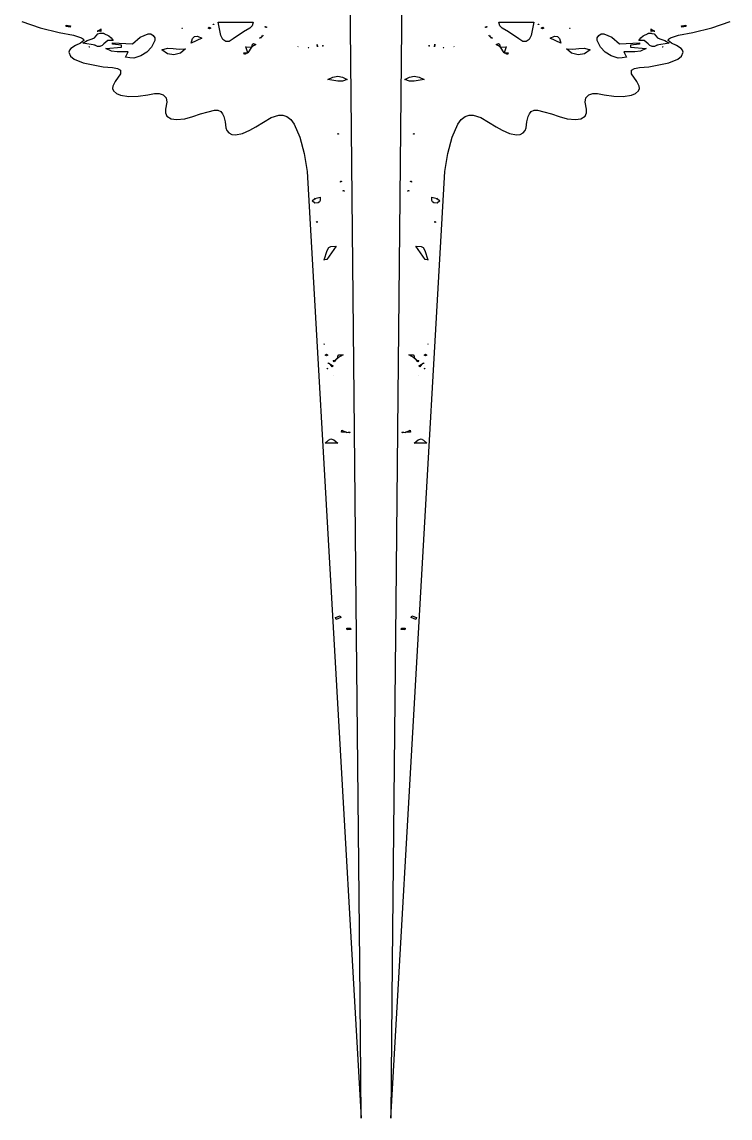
# Model space of a CAD drawing. Extents: x 0 to 198, y 0 to 357.
# Drawn here: x 41 to 157.4, y 0 to 180.2 of the extents above; entities that cross this region are included whole.
import ezdxf

# ---------------------------------------------------------------- set-up
doc = ezdxf.new("R2010")
doc.units = 0

msp = doc.modelspace()

# ---------------------------------------------------------------- linework, layer by layer
at = {"layer": 'Layer 1'}
for p, q in [((94.986941, 179.2537), (94.856329, 195.6034)), ((103.486945, 195.60349), (103.356333, 179.25379)), ((40.979003, 180.215589), (43.989148, 179.174903)), ((154.353988, 179.175142), (157.364, 180.216)), ((43.989148, 179.174903), (47.089973, 178.447659)), ((47.089973, 178.447659), (49.429629, 177.985894)), ((48.239286, 179.431166), (48.276627, 179.61991)), ((48.92252, 179.30365), (48.239286, 179.431166)), ((48.276627, 179.61991), (48.958885, 179.518649)), ((48.958885, 179.518649), (48.9225, 179.304)), ((48.9225, 179.304), (48.92252, 179.30365)), ((53.33712, 178.628418), (53.31934, 178.649777)), ((53.31934, 178.649777), (53.378369, 178.649698)), ((53.378375, 178.649697), (53.33712, 178.628418)), ((53.378369, 178.649698), (53.968004, 178.954464)), ((53.97486, 178.649452), (53.378375, 178.649697)), ((53.968004, 178.954464), (54.026382, 179.002323)), ((53.977137, 178.958703), (53.968004, 178.954469)), ((53.968004, 178.954469), (53.97486, 178.649452)), ((53.97486, 178.649452), (54.003235, 178.64937)), ((53.975512, 178.621811), (53.97486, 178.649452)), ((54.003235, 178.64937), (53.975512, 178.621811)), ((54.026382, 179.002323), (53.977137, 178.958703)), ((67.261134, 179.108363), (67.340218, 179.161195)), ((67.351634, 179.0795), (67.261134, 179.108363)), ((67.340218, 179.161195), (67.351634, 179.0795)), ((71.561286, 179.138528), (71.776204, 179.284959)), ((71.793814, 179.017943), (71.561286, 179.138528)), ((71.776204, 179.284959), (72.00694, 179.158016)), ((72.00694, 179.158016), (71.7938, 179.018)), ((71.7938, 179.018), (71.793814, 179.017943)), ((72.422266, 179.779943), (72.517168, 179.791602)), ((72.480804, 179.695313), (72.422266, 179.779943)), ((72.517168, 179.791602), (72.480804, 179.695313)), ((73.223882, 180.116763), (79.0089, 180.117)), ((73.664148, 177.959433), (73.223882, 180.116763)), ((77.38185, 178.52346), (75.7014, 177.396)), ((78.425539, 179.128677), (77.38185, 178.52346)), ((78.809111, 179.541939), (78.425539, 179.128677)), ((79.0089, 180.117), (78.809111, 179.541939)), ((81.033321, 179.265599), (80.974291, 179.390262)), ((80.974291, 179.390262), (81.185458, 179.380804)), ((81.150889, 179.253463), (81.033321, 179.265599)), ((81.1509, 179.253), (81.150889, 179.253463)), ((81.185458, 179.380804), (81.1509, 179.253)), ((95.261868, 151.2713), (94.986941, 179.2537)), ((103.356333, 179.25379), (103.081406, 151.27139)), ((117.15817, 179.380678), (117.369337, 179.390135)), ((117.192739, 179.253325), (117.15817, 179.380678)), ((117.31031, 179.26546), (117.192739, 179.253325)), ((117.369337, 179.390135), (117.31, 179.266)), ((117.31, 179.266), (117.31031, 179.26546)), ((119.334754, 180.116615), (125.12, 180.117)), ((119.534542, 179.541557), (119.334754, 180.116615)), ((119.918114, 179.128291), (119.534542, 179.541557)), ((120.961804, 178.523075), (119.918114, 179.128291)), ((122.642174, 177.395575), (120.961804, 178.523075)), ((125.12, 180.117), (124.679, 177.959)), ((125.862845, 179.695175), (125.82648, 179.791464)), ((125.82648, 179.791464), (125.921383, 179.779805)), ((125.921383, 179.779805), (125.862845, 179.695175)), ((126.336707, 179.15788), (126.56744, 179.284823)), ((126.54983, 179.017808), (126.336707, 179.15788)), ((126.55, 179.018), (126.54983, 179.017808)), ((126.782358, 179.138392), (126.55, 179.018)), ((126.56744, 179.284823), (126.782358, 179.138392)), ((130.992009, 179.079358), (131.003425, 179.161053)), ((131.082509, 179.108221), (130.992009, 179.079358)), ((131.003425, 179.161053), (131.082509, 179.108221)), ((144.367025, 178.958423), (144.316789, 179.002125)), ((144.316789, 179.002125), (144.375164, 178.957771)), ((144.339937, 178.649173), (144.368311, 178.649255)), ((144.367659, 178.621614), (144.339937, 178.649173)), ((144.375158, 178.954266), (144.367025, 178.958423)), ((144.368311, 178.649254), (144.367659, 178.621614)), ((144.368311, 178.649255), (144.375158, 178.954266)), ((144.964796, 178.6495), (144.368311, 178.649254)), ((144.375164, 178.957771), (144.964802, 178.6495)), ((145.006052, 178.628221), (144.964796, 178.6495)), ((144.964802, 178.6495), (145.023832, 178.649579)), ((145.023832, 178.649579), (145.006052, 178.628221)), ((148.913615, 177.985941), (151.253279, 178.447707)), ((149.384735, 179.518454), (150.066993, 179.619715)), ((149.421097, 179.303454), (149.384735, 179.518454)), ((150.104334, 179.430971), (149.421, 179.304)), ((149.421, 179.304), (149.421097, 179.303454)), ((150.066993, 179.619715), (150.104334, 179.430971)), ((151.253279, 178.447707), (154.353988, 179.175142)), ((49.429629, 177.985894), (50.748009, 177.574489)), ((50.63186, 176.678438), (49.787511, 176.285399)), ((51.176993, 177.110459), (50.63186, 176.678438)), ((50.748009, 177.574489), (51.120008, 177.345878)), ((50.979741, 176.647874), (51.700394, 177.117451)), ((52.990151, 176.326559), (50.979741, 176.647874)), ((51.120008, 177.345878), (51.176993, 177.110459)), ((51.700394, 177.117451), (52.517761, 177.38532)), ((52.517761, 177.38532), (52.901181, 177.569147)), ((52.901181, 177.569147), (53.1618, 177.896513)), ((53.1618, 177.896513), (53.429786, 178.194695)), ((53.429786, 178.194695), (53.835311, 178.29097)), ((53.835311, 178.29097), (53.95565, 178.291294)), ((53.95565, 178.291294), (53.942117, 178.307683)), ((53.942117, 178.307683), (54.465224, 178.307437)), ((54.436844, 176.585012), (54.156105, 176.282585)), ((55.073876, 177.126944), (54.4368, 176.585)), ((54.4368, 176.585), (54.436844, 176.585012)), ((54.465224, 178.307437), (54.444027, 178.286322)), ((54.444027, 178.286322), (55.276955, 177.861817)), ((55.968507, 177.095552), (55.073876, 177.126944)), ((55.276955, 177.861817), (55.663533, 177.560551)), ((55.663533, 177.560551), (55.968507, 177.095552)), ((55.861196, 176.48938), (55.889895, 176.741068)), ((55.889895, 176.741068), (59.136165, 176.574839)), ((59.136165, 176.574839), (60.417355, 177.662719)), ((60.397461, 177.643246), (61.701641, 178.234758)), ((60.397461, 177.643246), (60.417844, 177.662976)), ((60.417844, 177.662976), (60.397461, 177.643246)), ((60.417355, 177.662719), (60.397461, 177.643246)), ((61.701641, 178.234758), (62.169821, 178.213273)), ((62.169821, 178.213273), (62.571205, 177.95922)), ((62.810804, 177.129983), (62.260856, 176.032764)), ((62.571205, 177.95922), (62.815098, 177.566746)), ((62.815098, 177.566746), (62.8108, 177.13)), ((62.8108, 177.13), (62.810804, 177.129983)), ((68.792794, 176.659313), (68.993854, 177.421709)), ((68.7928, 176.659), (68.792794, 176.659313)), ((70.559914, 177.482131), (68.7928, 176.659)), ((68.993854, 177.421709), (69.331535, 177.794173)), ((69.331535, 177.794173), (69.841626, 177.804911)), ((69.841626, 177.804911), (70.559914, 177.482131)), ((73.998419, 177.250583), (73.664148, 177.959433)), ((74.474844, 176.921383), (73.998419, 177.250583)), ((75.055251, 176.97028), (74.474844, 176.921383)), ((75.701468, 177.395723), (75.055251, 176.97028)), ((75.7014, 177.396), (75.701468, 177.395723)), ((78.874764, 176.520843), (79.050717, 176.604036)), ((79.050717, 176.604036), (79.441471, 176.44722)), ((80.066031, 177.620703), (80.319596, 177.653562)), ((80.1655, 177.452016), (80.066031, 177.620703)), ((80.319593, 177.653562), (80.1655, 177.452016)), ((80.361336, 177.659023), (80.319593, 177.653562)), ((80.319596, 177.653562), (80.341609, 177.682422)), ((80.341609, 177.682422), (80.384984, 177.721803)), ((80.384981, 177.721803), (80.361336, 177.659023)), ((80.606424, 177.922214), (80.3849, 177.722)), ((80.3849, 177.722), (80.384981, 177.721803)), ((80.384984, 177.721803), (80.494074, 178.010832)), ((80.494074, 178.010832), (80.606424, 177.922214)), ((117.737222, 177.922063), (117.849572, 178.010681)), ((117.958662, 177.721657), (117.737222, 177.922063)), ((117.849572, 178.010681), (117.958662, 177.721652)), ((117.982307, 177.658877), (117.958662, 177.721657)), ((117.958662, 177.721652), (118.002037, 177.682271)), ((118.02405, 177.653416), (117.982307, 177.658877)), ((118.002037, 177.682271), (118.02405, 177.653411)), ((118.178143, 177.45187), (118.02405, 177.653416)), ((118.02405, 177.653411), (118.277612, 177.620552)), ((118.277612, 177.620552), (118.178, 177.452)), ((118.178, 177.452), (118.178143, 177.45187)), ((118.902147, 176.447114), (119.2929, 176.60393)), ((119.2929, 176.60393), (119.468851, 176.520738)), ((123.288395, 176.970132), (122.642174, 177.395575)), ((123.868803, 176.921235), (123.288395, 176.970132)), ((124.345226, 177.250436), (123.868803, 176.921235)), ((124.679494, 177.959285), (124.345226, 177.250436)), ((124.679, 177.959), (124.679494, 177.959285)), ((127.78373, 177.481998), (128.502016, 177.804779)), ((127.784, 177.482), (127.78373, 177.481998)), ((129.55085, 176.65918), (127.784, 177.482)), ((128.502016, 177.804779), (129.012106, 177.79404)), ((129.012106, 177.79404), (129.349787, 177.421575)), ((129.349787, 177.421575), (129.55085, 176.65918)), ((135.528524, 177.566819), (135.772418, 177.959236)), ((135.532818, 177.129855), (135.528524, 177.566819)), ((136.082766, 176.032632), (135.532818, 177.129855)), ((135.772418, 177.959236), (136.173802, 178.213153)), ((136.173802, 178.213153), (136.641978, 178.234615)), ((136.641978, 178.234615), (137.946158, 177.643103)), ((137.946158, 177.643103), (137.925773, 177.662833)), ((137.925773, 177.662833), (137.946158, 177.643103)), ((137.946158, 177.643103), (137.926264, 177.662576)), ((137.926264, 177.662576), (139.207454, 176.574696)), ((139.207454, 176.574696), (142.453724, 176.740925)), ((142.375115, 177.095421), (142.680091, 177.560422)), ((143.269728, 177.126914), (142.375115, 177.095421)), ((142.453724, 176.740925), (142.482423, 176.489237)), ((142.680091, 177.560422), (143.066669, 177.86169)), ((143.066669, 177.86169), (143.899595, 178.286191)), ((143.906775, 176.584881), (143.269728, 177.126914)), ((143.878398, 178.307307), (144.401505, 178.307553)), ((143.899595, 178.286191), (143.878398, 178.307307)), ((144.187516, 176.282455), (143.906775, 176.584881)), ((144.401505, 178.307553), (144.387958, 178.291164)), ((144.387958, 178.291164), (144.508297, 178.290839)), ((144.508297, 178.290839), (144.913823, 178.194561)), ((144.913823, 178.194561), (145.181811, 177.896378)), ((145.181811, 177.896378), (145.44243, 177.569013)), ((147.363889, 176.647743), (145.353479, 176.326428)), ((145.44243, 177.569013), (145.825847, 177.385189)), ((145.825847, 177.385189), (146.643264, 177.117458)), ((146.643264, 177.117458), (147.364, 176.648)), ((147.166249, 177.110507), (147.223236, 177.345926)), ((147.711386, 176.678492), (147.166249, 177.110507)), ((147.223236, 177.345926), (147.595236, 177.574537)), ((147.364, 176.648), (147.363889, 176.647743)), ((147.595236, 177.574537), (148.913615, 177.985941)), ((148.555738, 176.285456), (147.711386, 176.678492)), ((48.781095, 175.53532), (48.702673, 175.189089)), ((48.702673, 175.189089), (48.960596, 174.520893)), ((49.019323, 175.824549), (48.781095, 175.53532)), ((49.787511, 176.285399), (49.019323, 175.824549)), ((51.990564, 176.004264), (52.053344, 176.081311)), ((52.074706, 176.059461), (51.990564, 176.004264)), ((52.053344, 176.081311), (52.074706, 176.059461)), ((53.402805, 176.11045), (52.973844, 176.343272)), ((52.973844, 176.343272), (52.990151, 176.326559)), ((53.804159, 176.107309), (53.402805, 176.11045)), ((54.156105, 176.282585), (53.804159, 176.107309)), ((54.758243, 175.7905), (57.351763, 176.033211)), ((55.726675, 175.380902), (54.758243, 175.7905)), ((56.648007, 175.233144), (55.726675, 175.380902)), ((57.334316, 176.331127), (55.861196, 176.48938)), ((58.459133, 175.274316), (56.648007, 175.233144)), ((57.351763, 176.033211), (57.334316, 176.331127)), ((57.978094, 174.363199), (58.459133, 175.274316)), ((61.50473, 175.172509), (60.537608, 174.565561)), ((62.260856, 176.032764), (61.50473, 175.172509)), ((64.883065, 174.946757), (63.9938, 175.594)), ((63.9938, 175.594), (63.993834, 175.593853)), ((63.993834, 175.593853), (64.909615, 175.837759)), ((65.963678, 174.741843), (64.883065, 174.946757)), ((64.909615, 175.837759), (65.838693, 175.784872)), ((65.838693, 175.784872), (66.814914, 175.668986)), ((67.028159, 175.018602), (65.963678, 174.741843)), ((66.814914, 175.668986), (67.872124, 175.723895)), ((67.872124, 175.723895), (67.028159, 175.018602)), ((77.537068, 174.798321), (77.43809, 175.106347)), ((77.43809, 175.106347), (78.060014, 175.071126)), ((78.060025, 175.071125), (77.537068, 174.798321)), ((77.728324, 176.027167), (77.781158, 176.070217)), ((77.778559, 176.063204), (77.728324, 176.027167)), ((78.117731, 175.11018), (77.778559, 176.063204)), ((77.781158, 176.070217), (78.709152, 176.040132)), ((78.060014, 175.071126), (78.108274, 175.09632)), ((78.133078, 175.06705), (78.060025, 175.071125)), ((78.108274, 175.09632), (78.117731, 175.11018)), ((78.709181, 176.040132), (78.117748, 175.110179)), ((78.117748, 175.110179), (78.133078, 175.06705)), ((78.709152, 176.040132), (78.723664, 176.063124)), ((78.748805, 176.038828), (78.709181, 176.040132)), ((78.723664, 176.063124), (78.771442, 176.088643)), ((78.748805, 176.039153), (78.723687, 176.063125)), ((78.723687, 176.063125), (78.748805, 176.038828)), ((78.77147, 176.088643), (78.748805, 176.039153)), ((79.441471, 176.44722), (78.7714, 176.089)), ((78.7714, 176.089), (78.77147, 176.088643)), ((78.771442, 176.088643), (78.874764, 176.520843)), ((86.319514, 176.095666), (86.389468, 176.107237)), ((86.336148, 176.076915), (86.319514, 176.095666)), ((86.389468, 176.107237), (86.336148, 176.076915)), ((88.049785, 175.891385), (88.084845, 175.986533)), ((88.143547, 175.903859), (88.049785, 175.891385)), ((88.084845, 175.986533), (88.143547, 175.903859)), ((89.5, 176.466), (89.500033, 176.4663)), ((89.537049, 176.088557), (89.5, 176.466)), ((89.500033, 176.4663), (89.51634, 176.444611)), ((89.51634, 176.444611), (89.539984, 176.092559)), ((89.536722, 176.087993), (89.537049, 176.088557)), ((89.575694, 176.047878), (89.536722, 176.087993)), ((89.539984, 176.092559), (89.575694, 176.047878)), ((90.359563, 176.24394), (90.475012, 176.307536)), ((90.483981, 176.19706), (90.359563, 176.24394)), ((90.475012, 176.307536), (90.483981, 176.19706)), ((107.859328, 176.19653), (107.868297, 176.307006)), ((107.983746, 176.24341), (107.859328, 176.19653)), ((107.868297, 176.307006), (107.983746, 176.24341)), ((108.767679, 176.047835), (108.803388, 176.092516)), ((108.806651, 176.08795), (108.767679, 176.047835)), ((108.803388, 176.092516), (108.827033, 176.444568)), ((108.84334, 176.466257), (108.806324, 176.08852)), ((108.806324, 176.08852), (108.806651, 176.08795)), ((108.827033, 176.444568), (108.840077, 176.521959)), ((108.840077, 176.521959), (108.84334, 176.466257)), ((110.199641, 175.90347), (110.258343, 175.986144)), ((110.293404, 175.890996), (110.199641, 175.90347)), ((110.258343, 175.986144), (110.293404, 175.890996)), ((112.007036, 176.07652), (111.953716, 176.10685)), ((111.953716, 176.10685), (112.02367, 176.095279)), ((112.02367, 176.095279), (112.007036, 176.07652)), ((119.572176, 176.088537), (118.902147, 176.447114)), ((119.468851, 176.520738), (119.572176, 176.088537)), ((119.594841, 176.039047), (119.572176, 176.088537)), ((119.572176, 176.088537), (119.619953, 176.063019)), ((119.594841, 176.038722), (119.619959, 176.063019)), ((119.619959, 176.063019), (119.594841, 176.039047)), ((119.634465, 176.040026), (119.594841, 176.038722)), ((119.619953, 176.063019), (119.634465, 176.040026)), ((119.634465, 176.040026), (120.562459, 176.070111)), ((120.225895, 175.110073), (119.634465, 176.040026)), ((120.210567, 175.066944), (120.225895, 175.110073)), ((120.283621, 175.071019), (120.210567, 175.066944)), ((120.564906, 176.06375), (120.225895, 175.110071)), ((120.225895, 175.110071), (120.235028, 175.095804)), ((120.235028, 175.095804), (120.283621, 175.071017)), ((120.283621, 175.071017), (120.905545, 175.106238)), ((120.806564, 174.798215), (120.283621, 175.071019)), ((120.562459, 176.070111), (120.615291, 176.027061)), ((120.615291, 176.027061), (120.564906, 176.06375)), ((120.905545, 175.106238), (120.806, 174.798)), ((120.806, 174.798), (120.806564, 174.798215)), ((131.31496, 175.018409), (130.471, 175.724)), ((130.471, 175.724), (130.47151, 175.723758)), ((130.47151, 175.723758), (131.528727, 175.668848)), ((132.379586, 174.741459), (131.31496, 175.018409)), ((131.528727, 175.668848), (132.504952, 175.784734)), ((133.460395, 174.946346), (132.379586, 174.741459)), ((132.504952, 175.784734), (133.434028, 175.837622)), ((133.434028, 175.837622), (134.3498, 175.593716)), ((134.3498, 175.593716), (133.460395, 174.946346)), ((136.838895, 175.172377), (136.082766, 176.032632)), ((137.806018, 174.565431), (136.838895, 175.172377)), ((139.884, 175.274), (139.884489, 175.274188)), ((141.695172, 175.23317), (139.884, 175.274)), ((139.884489, 175.274188), (140.365528, 174.363071)), ((141.009303, 176.330984), (140.991856, 176.033068)), ((140.991856, 176.033068), (143.585376, 175.790357)), ((142.482423, 176.489237), (141.009303, 176.330984)), ((142.616643, 175.380885), (141.695172, 175.23317)), ((143.585376, 175.790357), (142.616643, 175.380885)), ((144.539465, 176.107179), (144.187516, 176.282455)), ((144.940821, 176.110319), (144.539465, 176.107179)), ((145.369785, 176.343141), (144.940821, 176.110319)), ((145.353479, 176.326428), (145.369785, 176.343141)), ((146.268919, 176.05933), (146.29028, 176.08118)), ((146.35306, 176.004133), (146.268919, 176.05933)), ((146.29028, 176.08118), (146.35306, 176.004133)), ((149.323928, 175.824602), (148.555738, 176.285456)), ((149.562157, 175.535371), (149.323928, 175.824602)), ((149.382656, 174.520938), (149.640579, 175.189137)), ((149.640579, 175.189137), (149.562157, 175.535371)), ((48.960596, 174.520893), (49.550785, 174.032504)), ((49.550785, 174.032504), (51.043283, 173.459149)), ((51.043283, 173.459149), (54.358363, 172.7764)), ((58.695734, 174.25094), (57.978094, 174.363199)), ((59.354674, 174.228263), (58.695734, 174.25094)), ((60.537608, 174.565561), (59.354674, 174.228263)), ((138.988948, 174.228135), (137.806018, 174.565431)), ((139.647884, 174.250812), (138.988948, 174.228135)), ((140.365528, 174.363071), (139.647884, 174.250812)), ((143.984889, 172.776448), (147.299969, 173.459197)), ((147.299969, 173.459197), (148.792466, 174.032548)), ((148.792466, 174.032548), (149.382656, 174.520938)), ((54.358363, 172.7764), (55.878072, 172.677179)), ((55.878072, 172.677179), (56.694046, 172.533612)), ((57.170385, 171.649138), (56.29555, 170.376598)), ((56.694046, 172.533612), (57.195503, 172.220355)), ((57.195503, 172.220355), (57.170385, 171.649138)), ((92.103868, 171.110487), (92.888864, 171.223589)), ((92.888864, 171.223589), (93.65558, 171.079574)), ((104.687904, 171.079348), (105.454601, 171.223436)), ((105.454601, 171.223436), (106.23945, 171.11018)), ((141.147749, 172.220403), (141.649205, 172.533658)), ((141.172867, 171.649186), (141.147749, 172.220403)), ((142.047704, 170.376646), (141.172867, 171.649186)), ((141.649205, 172.533658), (142.465181, 172.677225)), ((142.465181, 172.677225), (143.984889, 172.776448)), ((55.91388, 169.619655), (55.885571, 169.215632)), ((56.29555, 170.376598), (55.91388, 169.619655)), ((91.26211, 170.71971), (92.103868, 171.110487)), ((92.878229, 170.406606), (91.26211, 170.71971)), ((93.647415, 170.453918), (92.878229, 170.406606)), ((94.4425, 170.699), (93.647415, 170.453918)), ((93.65558, 171.079574), (94.4425, 170.699)), ((94.4425, 170.699), (94.4425, 170.699)), ((103.90081, 170.69849), (104.687904, 171.079348)), ((104.695895, 170.453408), (103.90081, 170.69849)), ((105.465081, 170.406097), (104.695895, 170.453408)), ((107.0812, 170.7192), (105.465081, 170.406097)), ((106.23945, 171.11018), (107.081, 170.719)), ((107.081, 170.719), (107.0812, 170.7192)), ((142.429373, 169.619701), (142.047704, 170.376646)), ((142.457683, 169.21568), (142.429373, 169.619701)), ((55.885571, 169.215632), (56.043292, 168.825048)), ((56.043292, 168.825048), (56.531134, 168.38756)), ((56.531134, 168.38756), (57.163273, 168.12465)), ((57.163273, 168.12465), (58.544852, 167.911241)), ((58.544852, 167.911241), (60.105922, 167.939912)), ((60.105922, 167.939912), (61.647622, 168.186735)), ((61.647622, 168.186735), (62.753522, 168.404588)), ((62.753522, 168.404588), (63.523445, 168.416486)), ((63.523445, 168.416486), (64.202991, 168.174272)), ((64.202991, 168.174272), (64.66925, 167.692186)), ((64.66925, 167.692186), (64.799312, 166.984468)), ((133.543932, 166.984516), (133.673995, 167.692231)), ((133.673995, 167.692231), (134.140255, 168.174317)), ((134.140255, 168.174317), (134.819803, 168.416533)), ((134.819803, 168.416533), (135.589732, 168.404636)), ((135.589732, 168.404636), (136.695632, 168.186783)), ((136.695632, 168.186783), (138.237332, 167.93996)), ((138.237332, 167.93996), (139.798402, 167.911289)), ((139.798402, 167.911289), (141.179976, 168.124698)), ((141.179976, 168.124698), (141.812116, 168.387607)), ((141.812116, 168.387607), (142.299962, 168.825096)), ((142.299962, 168.825096), (142.457683, 169.21568)), ((64.598852, 165.812029), (64.598701, 165.218162)), ((64.799312, 166.984468), (64.598852, 165.812029)), ((133.744399, 165.812076), (133.543932, 166.984516)), ((133.744555, 165.21821), (133.744399, 165.812076)), ((64.598701, 165.218162), (64.820197, 164.695298)), ((64.820197, 164.695298), (65.513639, 164.247923)), ((65.513639, 164.247923), (66.361797, 164.101094)), ((66.361797, 164.101094), (67.740576, 164.257891)), ((67.740576, 164.257891), (69.071407, 164.635622)), ((69.071407, 164.635622), (70.304718, 165.045809)), ((70.304718, 165.045809), (71.574107, 165.379435)), ((71.574107, 165.379435), (72.635733, 165.654412)), ((72.635733, 165.654412), (73.176374, 165.651246)), ((73.176374, 165.651246), (73.659197, 165.434632)), ((73.659197, 165.434632), (73.961708, 165.080289)), ((73.961708, 165.080289), (74.156642, 164.645617)), ((74.156642, 164.645617), (74.368522, 163.739992)), ((79.412895, 162.929972), (81.939502, 164.455034)), ((81.939502, 164.455034), (83.203745, 164.858305)), ((83.203745, 164.858305), (83.84816, 164.838505)), ((83.84816, 164.838505), (84.505365, 164.620942)), ((84.505365, 164.620942), (85.166148, 164.128735)), ((85.166148, 164.128735), (85.742625, 163.376337)), ((112.600633, 163.376385), (113.17711, 164.128783)), ((113.17711, 164.128783), (113.837893, 164.62099)), ((113.837893, 164.62099), (114.495098, 164.838553)), ((114.495098, 164.838553), (115.139513, 164.858353)), ((115.139513, 164.858353), (116.403756, 164.455082)), ((116.403756, 164.455082), (118.930363, 162.93002)), ((123.974736, 163.74004), (124.186616, 164.645666)), ((124.186616, 164.645666), (124.38155, 165.080337)), ((124.38155, 165.080337), (124.684061, 165.43468)), ((124.684061, 165.43468), (125.166888, 165.651293)), ((125.166888, 165.651293), (125.707529, 165.654459)), ((125.707529, 165.654459), (126.769151, 165.379483)), ((126.769151, 165.379483), (128.038539, 165.045857)), ((128.038539, 165.045857), (129.271851, 164.63567)), ((129.271851, 164.63567), (130.602691, 164.257942)), ((130.602691, 164.257942), (131.981461, 164.101142)), ((131.981461, 164.101142), (132.829616, 164.24797)), ((132.829616, 164.24797), (133.523061, 164.695346)), ((133.523061, 164.695346), (133.744555, 165.21821)), ((74.368522, 163.739992), (74.496487, 162.768177)), ((74.496487, 162.768177), (74.646031, 162.297739)), ((74.646031, 162.297739), (74.957835, 161.927462)), ((77.257702, 161.824386), (78.413072, 162.36693)), ((78.413072, 162.36693), (79.412895, 162.929972)), ((85.742625, 163.376337), (86.673863, 161.246771)), ((111.669394, 161.246819), (112.600633, 163.376385)), ((118.930363, 162.93002), (119.930186, 162.366976)), ((119.930186, 162.366976), (121.085556, 161.824431)), ((123.385423, 161.92751), (123.697227, 162.297787)), ((123.697227, 162.297787), (123.846772, 162.768225)), ((123.846772, 162.768225), (123.974736, 163.74004)), ((74.957835, 161.927462), (75.494136, 161.665151)), ((75.494136, 161.665151), (76.066163, 161.584007)), ((76.066163, 161.584007), (77.257702, 161.824386)), ((86.673863, 161.246771), (87.361485, 158.543843)), ((92.875283, 161.7332), (92.906102, 161.814895)), ((92.8753, 161.733), (92.875283, 161.7332)), ((92.98323, 161.705968), (92.8753, 161.733)), ((92.906102, 161.814895), (93.013888, 161.788315)), ((93.013888, 161.788315), (92.98323, 161.705968)), ((105.329477, 161.788246), (105.437263, 161.814826)), ((105.33, 161.788), (105.329477, 161.788246)), ((105.360132, 161.705899), (105.33, 161.788)), ((105.468082, 161.733131), (105.360132, 161.705899)), ((105.437263, 161.814826), (105.468082, 161.733131)), ((110.981773, 158.54389), (111.669394, 161.246819)), ((121.085556, 161.824431), (122.277095, 161.584054)), ((122.277095, 161.584054), (122.849122, 161.665198)), ((122.849122, 161.665198), (123.385423, 161.92751)), ((87.361485, 158.543843), (87.867895, 155.579152)), ((110.475363, 155.5792), (110.981773, 158.54389)), ((87.867895, 155.579152), (96.748015, 0.000152)), ((101.595243, 0.0002), (110.475363, 155.5792)), ((93.306098, 153.90306), (93.37866, 154.000652)), ((93.3061, 153.903), (93.306098, 153.90306)), ((93.421219, 153.829925), (93.3061, 153.903)), ((93.37866, 154.000652), (93.515797, 153.989157)), ((93.515797, 153.989157), (93.421219, 153.829925)), ((104.827568, 153.989086), (104.964705, 154.000581)), ((104.828, 153.989), (104.827568, 153.989086)), ((104.922144, 153.829854), (104.828, 153.989)), ((105.037267, 153.902989), (104.922144, 153.829854)), ((104.964705, 154.000581), (105.037267, 153.902989)), ((89.095984, 151.126575), (90.004411, 151.377854)), ((90.004411, 151.377854), (89.981664, 150.812232)), ((93.800518, 152.448036), (93.918577, 152.4482)), ((93.856937, 152.319789), (93.800518, 152.448036)), ((93.918577, 152.4482), (93.856937, 152.319789)), ((104.486438, 152.319726), (104.424801, 152.448137)), ((104.424801, 152.448137), (104.54286, 152.447973)), ((104.54286, 152.447973), (104.486438, 152.319726)), ((108.36149, 150.812002), (108.338758, 151.377343)), ((108.338758, 151.377343), (109.247185, 151.126064)), ((88.695173, 150.781042), (89.092561, 151.121927)), ((89.098533, 150.401048), (88.695173, 150.781042)), ((89.092561, 151.121927), (89.162024, 151.042188)), ((89.202464, 151.114917), (89.095984, 151.126575)), ((89.651869, 150.43127), (89.098533, 150.401048)), ((89.162024, 151.042188), (89.202464, 151.114917)), ((89.885389, 150.585435), (89.6518, 150.431)), ((89.6518, 150.431), (89.651869, 150.43127)), ((89.981664, 150.812232), (89.885389, 150.585435)), ((95.58245, 118.6457), (95.261868, 151.2713)), ((103.081406, 151.27139), (102.760824, 118.64579)), ((108.457751, 150.585198), (108.36149, 150.812002)), ((108.691301, 150.43077), (108.457751, 150.585198)), ((108.692, 150.431), (108.691301, 150.43077)), ((109.244855, 150.401023), (108.692, 150.431)), ((109.247185, 151.126064), (109.140705, 151.114405)), ((109.140705, 151.114405), (109.181145, 151.041677)), ((109.181145, 151.041677), (109.250608, 151.121416)), ((109.647994, 150.780531), (109.244855, 150.401023)), ((109.250608, 151.121416), (109.647994, 150.780531)), ((89.349875, 147.272646), (89.437928, 147.35532)), ((89.45717, 147.2265), (89.349875, 147.272646)), ((89.437928, 147.35532), (89.551099, 147.309417)), ((89.551099, 147.309417), (89.4571, 147.226)), ((89.4571, 147.226), (89.45717, 147.2265)), ((108.792074, 147.308917), (108.905245, 147.35482)), ((108.886, 147.226), (108.792074, 147.308917)), ((108.993298, 147.272146), (108.886, 147.226)), ((108.886, 147.226), (108.886, 147.226)), ((108.905245, 147.35482), (108.993298, 147.272146)), ((90.660393, 141.037391), (91.172575, 142.609571)), ((92.617325, 143.289709), (91.0803, 141.133)), ((91.172575, 142.609571), (91.410038, 143.075672)), ((91.410038, 143.075672), (91.745443, 143.272139)), ((91.745443, 143.272139), (92.617325, 143.289709)), ((107.263095, 141.133559), (105.726055, 143.28967)), ((105.726055, 143.28967), (106.597937, 143.2721)), ((106.597937, 143.2721), (106.93334, 143.075634)), ((106.93334, 143.075634), (107.170795, 142.609532)), ((107.170795, 142.609532), (107.682977, 141.037351)), ((90.632837, 141.034049), (90.660393, 141.037391)), ((90.652403, 141.014073), (90.632837, 141.034049)), ((90.660393, 141.037391), (90.652403, 141.014073)), ((91.080283, 141.1336), (90.660393, 141.037391)), ((91.0803, 141.133), (91.080283, 141.1336)), ((107.682982, 141.03735), (107.263095, 141.133559)), ((107.682977, 141.037351), (107.710209, 141.03401)), ((107.683, 141.037), (107.682982, 141.03735)), ((107.690969, 141.014034), (107.683, 141.037)), ((107.710209, 141.03401), (107.690969, 141.014034)), ((90.576928, 127.198824), (90.646882, 127.216352)), ((90.596494, 127.176647), (90.576928, 127.198824)), ((90.647534, 127.21644), (90.596494, 127.176647)), ((90.646882, 127.216352), (90.705398, 127.262169)), ((90.705398, 127.262169), (90.6475, 127.216)), ((90.6475, 127.216), (90.647534, 127.21644)), ((107.746815, 127.17613), (107.696427, 127.215836)), ((107.696427, 127.215836), (107.766381, 127.198307)), ((107.766381, 127.198307), (107.746815, 127.17613)), ((90.794619, 125.419562), (91.0542, 125.562)), ((91.021605, 125.266688), (90.794619, 125.419562)), ((91.27044, 125.403255), (91.021605, 125.266688)), ((91.0542, 125.562), (91.054216, 125.56216)), ((91.054216, 125.56216), (91.27044, 125.403255)), ((92.137441, 124.490185), (92.49781, 124.581094)), ((92.286807, 124.31856), (92.137441, 124.490185)), ((92.49781, 124.581094), (92.286807, 124.31856)), ((92.49781, 124.581094), (92.520312, 124.609141)), ((92.538732, 124.591448), (92.49781, 124.581094)), ((92.538896, 124.59153), (92.520306, 124.609141)), ((92.520306, 124.609141), (92.538732, 124.591448)), ((92.520312, 124.609141), (92.869759, 124.941951)), ((92.890787, 124.9232), (92.538896, 124.59153)), ((92.869759, 124.941951), (92.890793, 124.9232)), ((92.870083, 124.941951), (92.889653, 124.953285)), ((92.890793, 124.9232), (92.870083, 124.941951)), ((93.800525, 125.475497), (92.889653, 124.953285)), ((92.889653, 124.953285), (92.910167, 125.242163)), ((92.889653, 124.953285), (92.8908, 124.923)), ((92.8908, 124.923), (92.890787, 124.9232)), ((92.910167, 125.242163), (93.045337, 125.432233)), ((93.045337, 125.432233), (93.800525, 125.475497)), ((105.453731, 124.953221), (104.542859, 125.475433)), ((104.542859, 125.475433), (105.298052, 125.432169)), ((105.298052, 125.432169), (105.433222, 125.242099)), ((105.433222, 125.242099), (105.453731, 124.953221)), ((105.4733, 124.941887), (105.452591, 124.923137)), ((105.452591, 124.923137), (105.473625, 124.941887)), ((105.452602, 124.923136), (105.453731, 124.953221)), ((105.804493, 124.591466), (105.452602, 124.923136)), ((105.453731, 124.953221), (105.4733, 124.941887)), ((105.473625, 124.941887), (105.823069, 124.609077)), ((105.82308, 124.609077), (105.804493, 124.591466)), ((105.804654, 124.591385), (105.82308, 124.609077)), ((105.845576, 124.58103), (105.804654, 124.591385)), ((105.823069, 124.609077), (105.845573, 124.58103)), ((105.845573, 124.58103), (106.205942, 124.490121)), ((106.056579, 124.318496), (105.845576, 124.58103)), ((106.057, 124.318), (106.056579, 124.318496)), ((106.205942, 124.490121), (106.057, 124.318)), ((107.072872, 125.402737), (107.289096, 125.561642)), ((107.321707, 125.26617), (107.072872, 125.402737)), ((107.289096, 125.561642), (107.548692, 125.419044)), ((107.322, 125.267), (107.321707, 125.26617)), ((107.548692, 125.419044), (107.322, 125.267)), ((91.155639, 123.129899), (91.153028, 123.225211)), ((91.153028, 123.225211), (91.254134, 123.17841)), ((91.254134, 123.17841), (91.155639, 123.129899)), ((91.29211, 124.002149), (91.364511, 124.159426)), ((91.538989, 123.981521), (91.29211, 124.002149)), ((91.364511, 124.159426), (91.538989, 123.981522)), ((91.538989, 123.981522), (91.58693, 123.977528)), ((91.566873, 123.953149), (91.538989, 123.981521)), ((91.625087, 123.922003), (91.566873, 123.953149)), ((91.575678, 123.963911), (91.587083, 123.9776)), ((91.58693, 123.977528), (91.575678, 123.963911)), ((91.587083, 123.9776), (91.625079, 123.922002)), ((91.625079, 123.922002), (92.129596, 123.652785)), ((91.944845, 123.455072), (91.625087, 123.922003)), ((92.129596, 123.652785), (91.944845, 123.455072)), ((106.213782, 123.652707), (106.718299, 123.921924)), ((106.398533, 123.454994), (106.213782, 123.652707)), ((106.718291, 123.921925), (106.398533, 123.454994)), ((106.776505, 123.953071), (106.718291, 123.921925)), ((106.718299, 123.921924), (106.756294, 123.977522)), ((106.756294, 123.977522), (106.767707, 123.963823)), ((106.756447, 123.97745), (106.804388, 123.981443)), ((106.767707, 123.963823), (106.756447, 123.97745)), ((106.804388, 123.981443), (106.776505, 123.953071)), ((106.804388, 123.981443), (106.978866, 124.159347)), ((107.051267, 124.00207), (106.804388, 123.981443)), ((106.978866, 124.159347), (107.051267, 124.00207)), ((107.089179, 123.1779), (107.190279, 123.224701)), ((107.187668, 123.129389), (107.089179, 123.1779)), ((107.190279, 123.224701), (107.187668, 123.129389)), ((92.205431, 122.00991), (92.195322, 121.987897)), ((92.195322, 121.987897), (92.205431, 122.00991)), ((106.148058, 121.987826), (106.137949, 122.009839)), ((106.137949, 122.009839), (106.148058, 121.987826)), ((95.916567, 84.6377), (95.58245, 118.6457)), ((102.760824, 118.64579), (102.426707, 84.63779)), ((93.4869, 112.719), (93.565332, 113.077089)), ((94.265752, 112.71948), (93.4869, 112.719)), ((93.565332, 113.077089), (94.265691, 112.719)), ((94.265691, 112.719), (94.3321, 112.719)), ((94.316952, 112.69331), (94.265752, 112.71948)), ((94.332099, 112.719), (94.316952, 112.69331)), ((94.317424, 112.6934), (94.332099, 112.719)), ((94.404009, 112.705792), (94.317424, 112.6934)), ((94.3321, 112.719), (94.40401, 112.705792)), ((94.848032, 112.624018), (94.404009, 112.705792)), ((94.40401, 112.705792), (94.841671, 112.768002)), ((94.841671, 112.768002), (94.848032, 112.624018)), ((103.495261, 112.624018), (103.501619, 112.768002)), ((103.939284, 112.705792), (103.495261, 112.624018)), ((103.501619, 112.768002), (103.939283, 112.705792)), ((103.939283, 112.705792), (104.011193, 112.719)), ((104.025869, 112.6934), (103.939284, 112.705792)), ((104.011193, 112.719), (104.078, 112.719)), ((104.026358, 112.69283), (104.011194, 112.719)), ((104.011194, 112.719), (104.025869, 112.6934)), ((104.077561, 112.719), (104.026358, 112.69283)), ((104.856791, 112.719), (104.077561, 112.719)), ((104.078, 112.719), (104.778356, 113.077089)), ((104.778356, 113.077089), (104.856791, 112.719)), ((90.8367, 110.955), (91.345783, 111.448031)), ((92.889174, 110.95561), (90.8367, 110.955)), ((91.345783, 111.448031), (91.773387, 111.61575)), ((91.773387, 111.61575), (92.245748, 111.453094)), ((92.245748, 111.453094), (92.8891, 110.955)), ((92.8891, 110.955), (92.889174, 110.95561)), ((105.454139, 110.9551), (106.09752, 111.452824)), ((107.506619, 110.9551), (105.454139, 110.9551)), ((106.09752, 111.452824), (106.569899, 111.615292)), ((106.569899, 111.615292), (106.997518, 111.447664)), ((106.997518, 111.447664), (107.506619, 110.9551)), ((96.232258, 52.5083), (95.916567, 84.6377)), ((102.426707, 84.63779), (102.111016, 52.50839)), ((92.523096, 82.300015), (93.274329, 82.53083)), ((92.614572, 81.92081), (92.523096, 82.300015)), ((93.36646, 82.2758), (92.6145, 81.9206)), ((92.6145, 81.9206), (92.614572, 81.92081)), ((93.274329, 82.53083), (93.36646, 82.2758)), ((104.976856, 82.27529), (105.068987, 82.53032)), ((105.728741, 81.9203), (104.976856, 82.27529)), ((105.068987, 82.53032), (105.82022, 82.299505)), ((105.729, 81.9206), (105.728741, 81.9203)), ((105.82022, 82.299505), (105.729, 81.9206)), ((94.394244, 80.498424), (95.000025, 80.535113)), ((94.409411, 80.27421), (94.394244, 80.498424)), ((95.015192, 80.310247), (94.4094, 80.2741)), ((94.4094, 80.2741), (94.409411, 80.27421)), ((95.000025, 80.535113), (95.015192, 80.310247)), ((103.328129, 80.309837), (103.343293, 80.534703)), ((103.93391, 80.2738), (103.328129, 80.309837)), ((103.343293, 80.534703), (103.949074, 80.498014)), ((103.949074, 80.498014), (103.93391, 80.2738)), ((96.4974, 25.5183), (96.232258, 52.5083)), ((102.111016, 52.50839), (101.845874, 25.51839)), ((96.680019, 6.928642), (96.4974, 25.5183)), ((96.4974, 25.5183), (96.4974, 25.5183)), ((101.845874, 25.51839), (101.663242, 6.92869)), ((96.748015, 0.000152), (96.680019, 6.928642)), ((101.663242, 6.92869), (101.595243, 0.0002))]:
    msp.add_line(p, q, dxfattribs=at)

doc.saveas('drawing.dxf')
